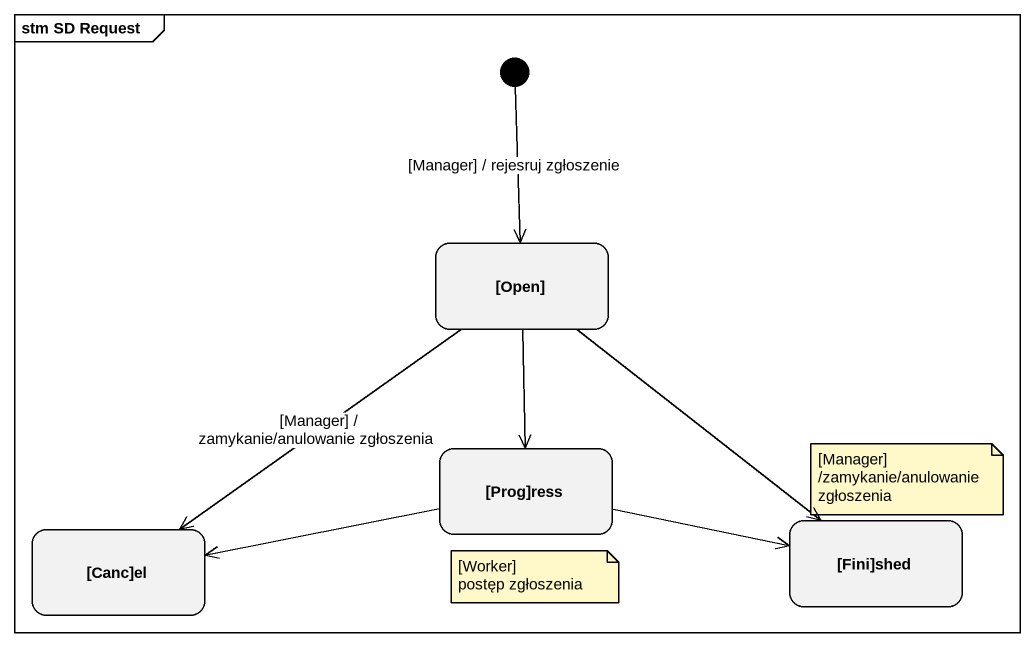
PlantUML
@startuml
mainframe stm SD Request
hide empty description
state "[Open]" as Open
state "[Prog]ress" as Prog_ress
state "[Canc]el" as Canc_el
state "[Fini]shed" as Fini_shed
[*] --> Open : [Manager] / rejesruj zgłoszenie
Open --> Prog_ress
Open --> Canc_el : [Manager] / zamykanie/anulowanie zgłoszenia
Open --> Fini_shed
Prog_ress -left-> Canc_el
Prog_ress -right-> Fini_shed
note as N1
  [Manager]
  /zamykanie/anulowanie zgłoszenia
end note
note as N2
  [Worker]
  postęp zgłoszenia
end note
@enduml
